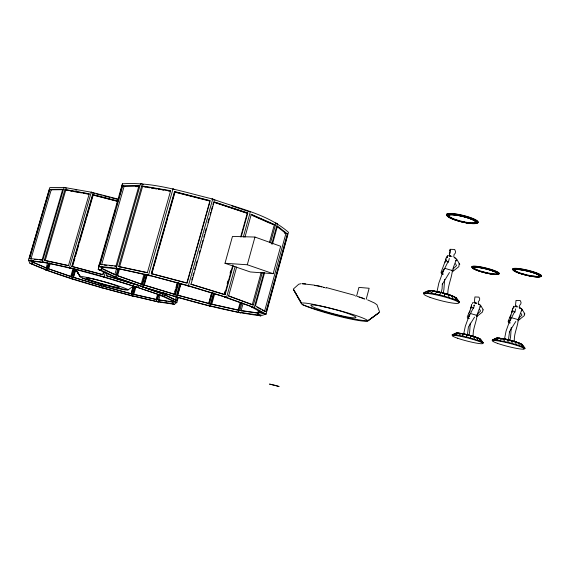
<?xml version="1.0" encoding="UTF-8"?>
<svg xmlns="http://www.w3.org/2000/svg" width="570" height="570" viewBox="0 0 570 570"><rect width="100%" height="100%" fill="white"/><g stroke="black" fill="none" stroke-linecap="round" stroke-linejoin="round"><path stroke-width="0.85" d="M513.812 307.857L513.819 306.225L513.677 307.472M482.021 341.793L483.039 343.226L483.296 342.855L482.484 342.214L480.645 341.352L470.507 338.053L470.599 335.538L467.343 334.69L466.374 336.977L458.665 335.317L452.224 334.768L452.06 335.16L452.951 335.815M512.352 311.07L512.43 309.09L513.428 307.878M445.89 261.103L445.975 258.908M471.369 307.166L471.44 305.271M515.793 321.473L509.252 332.046L509.573 331.412L508.44 339.813M459.299 302.684L459.52 302.107L458.494 301.224L456.292 300.105L444.429 296.115L444.621 293.329C437.817 292.068 430.015 288.263 423.631 292.909L423.546 293.522M446.987 257.676L447.108 256.243L447.122 257.647M511.24 327.458L510.578 336.991L509.723 340.846M470.293 323.105L469.637 332.025L468.804 335.716M444.678 279.321L443.866 289.845L443.097 293.265M450.086 251.242L450.2 249.974L449.687 253.956L449.281 253.621L449.944 252.36L449.338 255.873L452.017 256.393M447.308 257.07L447.443 255.681L447.45 257.041M472.608 303.71L472.73 302.52M163.811 292.46L163.334 294.149L113.729 276.721L98.261 269.496L98.71 266.311L122.436 183.811C153.259 181.659 183.134 191.919 212.717 199.03C238.338 208.641 267.394 213.743 288.477 232.304L266.026 314.084L260.725 315.844C219.927 310.507 180.412 298.331 141.161 286.404L176.109 296.785L179.714 283.96M99.066 265.891L99.273 264.444M514.354 341.416C513.741 333.87 517.667 327.009 518.265 319.791M473.178 336.257C472.658 328.74 476.627 321.972 477.111 314.733L477.382 315.737L477.888 312.581L480.417 305.869L480.218 306.895L480.767 306.154L480.168 306.902M447.863 295.011C447.365 286.553 451.568 278.815 452.352 270.714M428.113 291.32L428.191 290.828M101.809 268.178L102.059 266.746M508.575 321.423L508.739 320.483L508.49 321.138M456.064 260.782L456.762 259.927L456.121 260.761L456.349 259.578L453.399 267.302L452.801 270.942L451.419 270.209M120.79 191.064L121.795 186.141M121.46 188.585L122.436 183.811M441.194 292.773L442.099 288.627L442.356 283.903L442.299 284.288L449.481 272.488M467.478 334.476L468.397 327.002L474.546 317.134M512.793 308.057L511.603 312.531L512.779 310.458L508.141 321.295L508.526 322.549L509.922 323.126L510.314 322.741M515.651 308.833L514.895 312.118L512.843 310.964M471.718 304.273L470.67 308.242L471.647 306.567L467.236 316.963L467.607 318.167L468.946 318.723L469.295 318.352M446.239 257.654L444.999 262.207L446.118 260.241L444.828 262.286L441.045 272.339L441.472 273.728L443.018 274.362L443.41 273.906M356.685 295.794L358.936 287.401L369.146 288.263L366.189 299.307M449.31 258.445L448.383 262.022L446.111 260.746M504.35 339.784L506.089 331.006L510.72 318.11M277.319 226.767L285.919 233.536L264.544 311.363L265.969 311.712L287.351 233.857L277.462 226.041L272.496 244.067M266.525 311.298L268.399 304.48M268.869 302.77L287.373 235.382M242.977 303.888L241.074 310.75L246.19 311.484M261.174 272.446L252.261 304.772L228.37 295.944M269.382 242.67L274.305 224.801L250.971 214.534M251.89 304.701L253.372 304.978L262.293 272.617M270.501 242.82L275.431 224.936L251.292 214.306L244.929 237.234M143.327 184.502L140.605 183.49L116.358 268.199L119.123 269.111L101.424 267.202L98.71 266.311L116.358 268.199L148.542 275.111L188.399 285.67L226.554 297.419L254.248 307.601L251.32 306.888L263.176 313.386L266.026 314.084L254.248 307.601L263.939 272.417M271.74 244.095L277.419 223.497L275.224 223.02M264.694 272.396L255.467 305.869L265.969 311.712M258.459 310.337L257.754 312.909L239.885 310.358L241.994 302.72M240.896 302.756L238.303 312.132L258.303 315.046L260.725 315.844L257.847 315.018L258.552 312.46M259.129 311.256L258.659 312.951L260.996 312.132M258.303 315.046L259.008 312.481M273.151 273.693L280.682 246.29L254.961 237.056L232.474 236.415L224.993 263.269L250.33 271.954L273.151 273.693L247.287 264.758L224.993 263.269M224.331 293.799L225.043 291.22M227.188 283.504L227.907 280.932M230.052 273.215L230.764 270.643M224.609 294.654L232.873 264.915M240.668 236.878L247.28 213.087L213.65 201.937L212.931 204.502M224.088 294.654L225.129 294.661L233.166 265.734M241.203 236.814L247.822 212.995L214.156 201.83L191.064 284.152L225.129 294.661M174.199 189.511L173.009 188.891L148.542 275.111L188.841 286.09L188.399 285.67L187.437 285.684L226.554 297.419L235.054 266.81M243.319 237.056L250.401 211.548L248.905 211.377M236.678 266.967L228.663 295.844L253.372 304.978M247.287 264.758L254.961 237.056M240.227 302.299L238.096 310.016L211.007 303.981L214.106 292.866M211.791 292.296L208.691 303.411L177.277 295.046L180.391 283.981M209.105 302.72L211.719 293.329M178.724 282.756L174.869 296.436L210.394 306.133L208.877 305.52L212.432 292.788M210.052 305.812L213.6 293.073M214.619 294.035L211.762 304.287L238.837 310.322M172.283 300.012L171.798 301.73L157.612 299.678L159.059 294.576M174.734 291.79L175.446 289.246M175.93 287.544L177.12 283.297M178.239 297.376L176.807 302.463L174.413 304.316L171.848 303.589L172.567 301.017M177.534 283.29L174.42 294.341L143.918 285.057L146.347 276.493M158.218 294.469L156.301 301.266L172.176 303.596L172.895 301.053M174.014 294.341L174.826 294.348L177.94 283.276M176.379 296.664L175.425 300.055L164.894 295.018M180.84 283.311L177.491 295.217L208.862 303.575M181.039 283.497L177.698 295.388L177.277 295.046M175.011 299.955L176.65 300.362L177.605 296.97M177.177 300.782L178.139 297.355M187.088 283.162L209.945 201.78M188.399 285.67L212.717 199.03L211.712 199.243M191.784 279.884L192.503 277.312M192.981 275.595L193.7 273.03M194.662 269.603L195.382 267.031M195.866 265.321L197.07 261.039M199.229 253.329L199.949 250.757M200.911 247.33L201.63 244.765M202.115 243.048L202.835 240.476M203.796 237.056L204.516 234.484M205.001 232.774L206.197 228.485M207.879 222.492L209.083 218.21M210.045 214.783L210.765 212.211M211.249 210.501L212.446 206.219M463.545 334.69L465.298 326.282L469.559 314.583M151.271 273.529L174.527 191.548L209.988 200.604L186.86 282.955L151.271 273.529L151.812 273.978M152.055 273.123L153.501 268.014M153.986 266.311L158.09 251.826M158.574 250.123L164.374 229.674M164.858 227.971L167.758 217.747M168.236 216.044L174.762 193.045M157.569 294.291L156.13 299.385L133.059 294.156L135.24 286.503M160.156 294.932L158.716 300.034L162.892 300.639M118.011 199.094L91.286 192.197L64.04 187.402L49.775 187.594L28.5 260.269C75.012 266.204 119.971 281.288 164.181 296.471L161.673 295.844L174.356 301.858L176.807 302.463L164.181 296.471L165.143 293.073M165.87 293.251L165.393 294.968L176.65 300.362M131.506 293.963L131.05 293.65L133.223 286.005M131.52 292.959L133.451 286.168M172.176 303.596L174.413 304.316L158.496 301.972L131.214 295.531L133.872 286.19M49.775 262.67L47.538 270.358L29.932 263.24L32.547 263.981L31.186 261.031L28.5 260.269L29.932 263.24C62.892 277.797 97.997 286.703 132.689 296.087L132.233 295.78L134.891 286.446M135.974 286.796L133.8 294.434L156.002 299.471M91.293 192.71L92.988 193.009L91.286 192.197L69.405 267.736L104.581 277.341L104.004 276.956L103.341 276.992L137.456 287.337L138.182 287.33L138.667 285.62M143.832 274.84L141.182 284.166L117.513 275.773M140.876 284.109L142.108 284.337L145.001 274.156M141.909 286.389L145.3 274.462M141.161 286.404L143.006 286.753L146.397 274.826M147.181 274.882L144.296 285.05L174.826 294.348M450.421 255.403L450.029 256.543M102.842 266.846L102.351 268.555L116.095 275.046L117.805 269.068M103.662 271.185L102.686 274.583L71.791 266.354L92.582 194.527L117.399 200.932M103.462 273.08L102.978 274.776L72.112 266.56L92.882 194.812L117.669 201.203M101.054 283.945L100.569 285.634L101.154 285.62L101.638 283.931M101.346 283.938L100.862 285.627L73.252 277.319L75.468 269.653M104.004 276.956L105.471 271.84M103.284 284.409L102.315 287.793L101.731 287.8L101.211 287.48L102.18 284.095M103.861 286.567L103.348 286.247L103.833 284.551M107.117 273.087L106.383 275.638L136.9 284.907M104.089 284.715L103.605 286.404L131.278 293.807M116.095 275.046L114.784 274.726L116.494 268.748M118.653 266.454L141.716 185.856L170.651 190.708L147.395 272.595L118.653 266.454L119.9 266.959M143.006 286.753L113.729 276.721L116.344 277.362L118.767 268.876M119.572 268.826L117.62 275.652L142.108 284.337M98.71 266.311L101.745 267.18L101.211 270.337L98.261 269.496L103.491 251.235M103.897 249.895L105.685 243.611M106.105 242.221L106.903 239.371M107.873 235.98L109.091 231.741M109.533 230.294L110.801 225.813M111.25 224.323L112.504 219.878M112.967 218.36L114.214 213.942M114.684 212.396L115.432 209.71M116.394 206.426L117.627 202.079M118.111 200.462L118.845 197.847M119.828 194.498L121.054 190.238M100.22 264.359L122.799 185.82L139.016 185.578L115.988 265.99L100.22 264.359L101.581 264.808L124.139 186.312L139.522 186.098M101.182 269.296L101.916 266.739M101.702 268.634L102.194 266.924M436.955 291.983L438.815 283.155L444.009 268.876M74.905 258.231L72.433 266.76L71.791 266.354M75.397 256.521L78.852 244.573M79.351 242.87L86.262 218.98M86.761 217.27L93.181 195.09L92.582 194.527M72.96 268.848L70.744 276.514L47.923 268.698M73.737 268.99L71.514 276.664L48.692 268.841L50.188 263.718M75.083 269.446L72.376 278.815L70.83 278.516L71.364 278.488L74.072 269.126M72.981 277.326L73.516 277.305L75.739 269.639M30.987 258.944L51.222 189.81L63.113 189.689M32.241 263.81L33.245 260.397M33.488 260.362L32.989 262.072L32.39 260.732M32.547 263.981L33.295 261.423M69.405 267.736L71.157 268.413L42.344 261.78L64.04 187.402L66.519 188.292M44.31 260.248L64.944 189.482L89.269 193.793L68.478 265.542L44.31 260.248L45.493 260.704M47.581 262.948L46.106 268.014L33.245 262.471M45.728 267.921L47.239 268.299L48.714 263.226M47.054 269.232L48.3 264.95M471.668 307.052L473.627 308.149L474.404 305.014L473.699 305.513M29.106 258.63L49.305 189.646M29.754 258.545L50.003 189.375L62.729 189.24L42.123 259.856L29.754 258.545L31.4 259.072M441.871 272.553L442.719 271.014L442.078 272.859M456.363 298.545L456.527 298.082C449.787 293.821 441.472 292.524 433.692 291.213M468.362 316.849L468.946 315.951L468.405 316.514M516.114 306.981L516.449 305.94L516.933 306.161L515.401 306.311L516.028 300.411L520.275 300.582L521.044 302.392L520.809 303.903L519.662 305.299L519.576 307.415L521.956 309.154L524.835 313.992L524.3 313.187L524.343 315.63L519.804 319.2M493.022 340.924L492.216 340.262L492.516 339.863L496.335 339.977L507.784 342.235L508.682 339.834L512.095 340.718L512.116 343.361L519.769 345.712L525.084 348.32L523.174 348.762M474.953 303.247L475.287 302.25L475.772 302.463L474.326 302.606L474.91 296.949L478.95 297.113L479.719 298.844L479.491 300.297L478.365 301.637L478.244 303.653L480.588 305.335L483.346 309.973M448.383 262.022L448.212 261.373L442.505 272.873M464.286 334.305A9.989 1.026 14.4 0 0 462.811 334.027L465.149 334.191L457.126 332.873L452.851 334.79M423.631 292.909L430.813 293.123L439.648 294.897L440.859 292.367M511.048 315.082L509.872 317.419L510.25 317.618M468.975 313.251L470.107 311.013M442.334 272.189L443.089 271.056M480.496 339.649L480.047 338.829L478.593 338.145L472.594 336.129L473.114 336.557M504.308 339.171L506.267 339.3L497.731 337.903L496.613 337.982L492.216 340.262M521.543 310.793L522.156 310.016L521.607 310.785L521.807 309.717L519.213 316.721L518.7 320.012L518.401 318.965M503.517 341.252L505.319 339.065L508.896 339.898M517.916 320.86L519.826 319.186M476.741 316.564L482.569 311.947L482.854 309.873M462.334 336.043L464.158 333.956L467.628 334.768M452.366 271.769L458.864 266.653L459.178 263.475L459.762 264.359L456.57 259.001L453.82 256.985L453.984 254.69L455.302 253.173L455.565 251.491L454.661 249.446L450.001 249.304L450.015 251.021M435.003 293.871L437.197 291.569M452.844 269.111L456.527 265.634L455.487 263.711M477.368 314.056L480.56 311.078L479.662 309.417M518.586 318.252L521.935 315.146L521.001 313.415M522.013 344.95L522.327 344.651L520.324 343.425L514.076 341.323L519.163 343.354M172.461 301.744L173.508 300.889M171.848 303.589L174.178 301.715L176.807 302.463M499.605 340.482L502.234 338.459M458.665 335.317L461.265 333.386M128.008 289.923L133.637 285.948M430.813 293.123L433.891 290.985M441.251 292.553L439.32 292.396M496.335 339.977L499.648 338.06M455.637 334.846L458.864 333.015M427.386 292.702L431.176 290.657M493.919 339.763L497.731 337.903M453.435 334.654L457.126 332.873M424.935 292.631L429.231 290.6M452.224 334.768L456.157 332.966M492.516 339.863L496.613 337.982M257.847 315.018L263.062 313.236L266.026 314.084M250.401 211.548L249.318 211.734L231.769 205.905M246.739 213.18L247.822 212.995M437.674 292.04L438.394 291.933M127.951 289.61L127.894 289.617A30.238 2.145 15.9 0 1 84.282 278.659L82.237 277.953A21.275 1.496 15.9 0 1 92.575 278.773L94.228 279.186A26.12 1.831 15.9 0 1 100.007 280.654L101.688 281.088A21.304 1.503 15.9 0 1 127.929 289.596L128.058 289.788A26.306 1.86 15.9 0 1 111.585 286.959A26.306 1.86 15.9 0 1 83.348 278.388L82.429 278.039M475.522 303.326L476.705 303.183L473.599 302.613M301.124 283.682L298.758 284.202L293.358 289.033L301.551 303.233L293.7 289.959L301.366 303.646M450.136 255.916L448.412 255.723M435.815 291.477L433.079 291.313M462.89 333.749L459.798 333.478L461.237 333.699M135.746 186.668L139.166 186.625M176.109 296.785L174.869 296.436M537.474 276.771L538.294 276.806A14.863 2.344 13.5 0 0 536.862 273.208A14.863 2.344 13.5 0 0 517.225 268.591L516.327 268.527A14.863 2.344 13.5 0 0 514.168 270.757M305.648 283.881L302.257 283.725L314.576 285.164M459.648 333.343L461.009 333.457M519.206 307.921L521.165 308.591L519.854 308.142M104.21 265.079L106.847 265.356M109.476 265.627L112.112 265.905M114.741 266.176L116.494 266.361M34.528 259.314L37.185 259.599M39.836 259.884L42.494 260.169M275.916 223.319L277.419 223.497M275.431 224.936L271.577 223.96M444.892 268.363L452.594 270.636M514.767 306.325L518.002 306.924M247.893 311.726L258.11 313.194M164.559 300.875L167.067 301.238M168.741 301.48L171.242 301.844M503.859 338.829L500.595 338.544L502.918 338.901M511.618 317.732L518.5 319.734L517.496 319.392M470.564 313.543L477.197 315.466L476.199 315.139M170.665 191.028L142.628 186.312L119.593 266.838L147.452 272.788M144.41 186.917L146.162 187.216M147.908 187.509L149.661 187.808M151.413 188.1L153.166 188.392M154.919 188.691L156.665 188.984M158.417 189.276L160.17 189.575M161.923 189.867L163.675 190.159M168.05 190.9L169.803 191.192M75.126 189.86L76.829 190.159M89.255 194.042L65.814 189.888L45.194 260.59L68.493 265.691M66.676 190.287L68.414 190.594M70.146 190.9L71.884 191.214M73.623 191.52L77.962 192.29M79.693 192.596L81.432 192.902M83.17 193.216L88.371 194.135M226.554 297.419L224.338 297.013L254.248 307.601M138.182 287.33L136.373 286.988L164.181 296.471M162.122 293.921L163.334 294.149M284.494 233.223L287.351 233.857M208.877 305.52L240.69 312.916L238.303 312.132M506.445 339.613L507.955 339.962M131.214 295.531L158.496 301.972L156.301 301.266M465.262 334.49L466.695 334.818M326.111 287.529L354.761 295.338M98.261 269.496L100.94 270.144L116.344 277.362M47.538 270.358L45.272 269.795L72.376 278.815M210.188 200.918L174.762 191.869L151.542 273.757L186.24 282.941M209.518 201.011L175.004 192.19L174.527 191.548M439.648 294.897L444.429 296.115M94.463 193.43L91.286 192.197M96.18 193.871L101.346 195.204M103.07 195.645L109.953 197.419M111.67 197.868L116.836 199.201M94.036 195.311L97.449 196.187M99.159 196.629L112.817 200.156M114.527 200.597L117.94 201.481M509.48 340.333L514.674 341.772M507.784 342.235L512.116 343.361M467.407 334.989L473.699 336.435L474.44 339.193M466.374 336.977L470.507 338.053M103.348 286.247L131.05 293.65M101.211 287.48L132.233 295.78M444.344 293.621L446.766 294.334M71.364 278.488L102.315 287.793M73.516 277.305L101.154 285.62M106.056 275.652L133.993 284.145M190.58 284.166L223.761 294.398M28.5 260.269L30.972 261.06L44.852 262.592L42.344 261.78M157.612 299.678L159.08 300.148M239.885 310.358L241.473 310.878M213.985 202.321L245.898 212.902M212.546 199.521L215.054 200.355M449.488 294.968L447.001 294.127L450.82 295.502M478.551 304.359L479.798 304.786L478.75 304.223M145.849 288.128L162.429 293.978M50.003 189.375L51.628 189.953M122.799 185.82L124.809 186.561M302.606 304.715L303.561 305.157A35.782 3.456 15.1 0 0 339.52 316.478A35.782 3.456 15.1 0 0 367.586 321.053L378.858 312.83L367.928 320.882A28.977 2.786 15 0 0 336.158 309.759L333.742 309.147A35.461 3.391 15.1 0 0 325.413 307.088L322.99 306.51A28.885 2.772 15.1 0 0 302.435 304.608L304.793 305.513A41.218 4.018 15.1 0 0 367.757 320.882L379.634 312.125L376.984 304.772L374.412 302.969L367.643 299.891M475.565 337.355L476.862 337.839M474.717 336.82L476.413 337.461M116.358 268.199L150.38 275.866L148.542 275.111M211.007 303.981L212.524 304.594M33.594 262.414L47.239 268.299M252.261 215.467L269.966 223.255M511.953 340.917L513.848 341.772M470.863 335.78L472.658 336.592M64.944 189.482L66.099 190.017M64.04 187.402L65.194 187.943M102.55 268.954L114.784 274.726M519.099 343.254L516.263 342.043L517.19 342.599M141.716 185.856L143.533 186.775M454.44 257.704L455.637 258.331M257.02 307.187L260.782 309.275M262.286 310.108L263.789 310.949M477.553 337.996L478.059 338.402M522.327 344.651L525.084 348.32M456.527 298.082L459.52 302.107M480.695 339.342L483.296 342.855M173.009 188.891L173.494 189.539M521.757 344.13L524.364 347.664M455.715 297.376L458.494 301.224M480.047 338.829L482.484 342.214M457.831 300.618L458.814 301.993M520.324 343.425L522.555 346.781M75.746 269.553L80.277 276.55L75.603 269.254M511.774 340.931L511.561 340.589L515.323 341.658L516.213 344.551M453.969 296.486L456.292 300.105M478.593 338.145L480.645 341.352M75.575 269.282L80.163 276.642L76.323 270.237M212.717 199.03L213.102 199.657M75.903 269.56L80.185 276.771M518.13 342.577L519.769 345.712M476.427 337.326L477.902 340.319M451.419 295.467L453.057 298.815M514.895 312.118L514.717 311.519L509.537 321.836M473.627 308.149L473.471 307.586L468.533 317.483M448.227 294.391L449.01 297.454M497.175 274.327A14.172 2.166 13.9 0 0 494.097 270.665A14.172 2.166 13.9 0 0 475.865 266.418L475.038 266.361A14.172 2.166 13.9 0 0 475.587 269.496M494.005 274.134A14.172 2.166 13.9 0 1 492.017 273.871M489.83 273.493A14.172 2.166 13.9 0 1 488.69 273.272M487.521 273.03A14.172 2.166 13.9 0 1 486.338 272.766M485.148 272.481A14.172 2.166 13.9 0 1 483.966 272.182M482.79 271.869A14.172 2.166 13.9 0 1 481.636 271.548M477.382 270.187A14.172 2.166 13.9 0 1 476.456 269.838M497.218 274.142A14.172 2.173 13.9 0 0 494.14 270.479A14.172 2.173 13.9 0 0 475.914 266.233L475.088 266.176A14.172 2.173 13.9 0 0 474.846 268.983M492.409 270.636A12.105 1.853 13.9 0 1 493.798 273.842A12.105 1.853 13.9 0 1 476.071 269.382A12.105 1.853 13.9 0 1 479.705 267.444M480.631 267.594A12.105 1.853 13.9 0 1 482.583 267.957M483.595 268.164A12.105 1.853 13.9 0 1 484.621 268.392M486.695 268.897A12.105 1.853 13.9 0 1 487.713 269.168M490.649 270.038A12.105 1.853 13.9 0 1 491.554 270.337M462.961 334.134A7.36 0.755 14.4 0 1 464.343 334.348M467.835 335.096A7.36 0.755 14.4 0 1 469.082 335.416M469.701 335.588A7.36 0.755 14.4 0 1 471.483 336.101M456.784 333.137A12.12 1.247 14.4 0 1 470.485 335.58A12.12 1.247 14.4 0 1 479.869 339.478M460.019 333.407A12.12 1.247 14.4 0 1 473.385 336.557M474.069 336.77A12.12 1.247 14.4 0 1 475.373 337.198M475.971 337.404A12.12 1.247 14.4 0 1 478.03 338.174M479.406 338.829A12.12 1.247 14.4 0 1 480.026 339.314M459.577 333.621A9.989 1.026 14.4 0 1 460.938 333.735M465.07 334.476A9.989 1.026 14.4 0 1 466.716 334.846M467.557 335.046A9.989 1.026 14.4 0 1 469.26 335.481M472.516 336.407A9.989 1.026 14.4 0 1 474.646 337.098M534.56 276.478A14.863 2.344 13.5 0 1 532.323 276.144M531.14 275.937A14.863 2.344 13.5 0 1 529.929 275.702M523.737 274.234A14.863 2.344 13.5 0 1 522.533 273.899M519.163 272.838A14.863 2.344 13.5 0 1 517.19 272.125M515.508 271.42A14.863 2.344 13.5 0 1 514.788 271.085M540.289 276.536A14.863 2.344 13.5 0 0 535.458 272.474A14.863 2.344 13.5 0 0 517.275 268.392L516.377 268.335A14.863 2.344 13.5 0 0 513.691 270.251M534.61 276.286A14.863 2.344 13.5 0 1 533.513 276.137M515.558 271.227A14.863 2.344 13.5 0 1 514.838 270.892M535.408 273.308A12.697 2.002 13.5 0 1 536.676 276.372A12.697 2.002 13.5 0 1 520.268 272.98A12.697 2.002 13.5 0 1 515.985 269.304M518.607 269.346A12.697 2.002 13.5 0 1 521.272 269.667M523.274 269.995A12.697 2.002 13.5 0 1 524.329 270.201M525.398 270.422A12.697 2.002 13.5 0 1 526.481 270.657M533.705 272.688A12.697 2.002 13.5 0 1 534.589 273.002M503.83 339.221A7.716 0.819 14.2 0 1 505.319 339.449A10.474 1.112 14.2 0 0 503.787 339.121M509.024 340.24A7.716 0.819 14.2 0 1 510.335 340.575M510.984 340.746A7.716 0.819 14.2 0 1 512.238 341.102M497.268 338.16A12.711 1.347 14.2 0 1 500.147 338.238M500.895 338.338A12.711 1.347 14.2 0 1 508.718 339.919M509.523 340.119A12.711 1.347 14.2 0 1 519.755 343.318M521.108 343.988A12.711 1.347 14.2 0 1 521.657 344.487M497.232 338.295A12.711 1.347 14.2 0 1 498.294 338.217M500.866 338.473A12.711 1.347 14.2 0 1 508.682 340.055M509.495 340.254A12.711 1.347 14.2 0 1 519.719 343.454M521.073 344.123A12.711 1.347 14.2 0 1 521.621 344.622M506.196 339.592A10.474 1.112 14.2 0 1 508.155 340.034M509.487 340.361A10.474 1.112 14.2 0 1 513.997 341.615M514.774 341.858A10.474 1.112 14.2 0 1 516.192 342.335M359.057 297.134A7.225 0.805 14.9 0 1 359.656 297.305M360.24 297.483A7.225 0.805 14.9 0 1 361.344 297.832M361.857 298.01A7.225 0.805 14.9 0 1 362.791 298.345M363.197 298.509A7.225 0.805 14.9 0 1 364.166 298.951M355.495 296.008A7.225 0.805 14.9 0 1 356.079 296.144M357.283 296.436A7.225 0.805 14.9 0 1 358.509 296.756M359.114 296.927A7.225 0.805 14.9 0 1 364.622 298.986M314.861 285.599A7.203 0.805 15.1 0 1 317.105 285.855M317.611 285.948A7.203 0.805 15.1 0 1 319.87 286.446M320.475 286.596A7.203 0.805 15.1 0 1 321.694 286.917M323.482 287.437A7.203 0.805 15.1 0 1 324.052 287.615M314.918 285.392A7.203 0.805 15.1 0 1 322.955 287.052M323.539 287.223A7.203 0.805 15.1 0 1 324.658 287.579M325.669 287.928A7.203 0.805 15.1 0 1 326.126 288.099M470.036 223.127A16.323 3.05 13.8 0 0 474.269 223.447L475.124 223.44A16.323 3.05 13.8 0 0 472.523 218.588A16.323 3.05 13.8 0 0 450.977 213.679L450.043 213.665A16.323 3.05 13.8 0 0 449.31 217.298M467.543 222.763A16.323 3.05 13.8 0 1 466.232 222.528M464.892 222.272A16.323 3.05 13.8 0 1 463.531 221.979M458.109 220.597A16.323 3.05 13.8 0 1 456.805 220.205M451.077 218.132A16.323 3.05 13.8 0 1 450.15 217.712M476.598 223.091A16.323 3.05 13.8 0 0 471.49 217.947A16.323 3.05 13.8 0 0 451.034 213.465L450.101 213.451A16.323 3.05 13.8 0 0 446.524 214.904M475.943 223.176A16.323 3.05 13.8 0 1 475.18 223.226L474.326 223.233A16.323 3.05 13.8 0 1 472.359 223.148M449.367 217.085A16.323 3.05 13.8 0 1 447.443 215.916M447.022 215.553A16.323 3.05 13.8 0 1 446.716 215.218M473.399 219.878A13.944 2.601 13.8 0 1 471.461 222.884A13.944 2.601 13.8 0 1 453.805 218.852A13.944 2.601 13.8 0 1 450.428 214.626M453.456 214.626A13.944 2.601 13.8 0 1 456.456 214.954M458.693 215.325A13.944 2.601 13.8 0 1 459.862 215.546M461.045 215.795A13.944 2.601 13.8 0 1 462.234 216.073M463.431 216.365A13.944 2.601 13.8 0 1 464.614 216.678M469.074 218.054A13.944 2.601 13.8 0 1 470.079 218.424M471.02 218.787A13.944 2.601 13.8 0 1 472.687 219.521M428.918 291.028A13.972 1.796 14.4 0 1 443.795 293.215M444.5 293.4A13.972 1.796 14.4 0 1 455.793 297.903M434.283 291.327A13.972 1.796 14.4 0 1 440.888 292.638M444.457 293.55A13.972 1.796 14.4 0 1 447.058 294.298M447.878 294.555A13.972 1.796 14.4 0 1 454.974 297.383M439.007 292.396A11.514 1.475 14.4 0 1 440.439 292.709M325 306.988L323.318 306.617A23.334 2.252 15.1 0 0 317.789 308.897A23.334 2.252 15.1 0 0 353.892 317.832A23.334 2.252 15.1 0 0 335.858 309.724L334.013 309.218A23.334 2.252 15.1 0 0 325 306.988M275.168 385.341L269.496 384.087L279.115 386.51L275.168 385.341M93.943 279.115L92.839 278.858A17.157 1.211 15.9 0 0 93.594 281.117A17.157 1.211 15.9 0 0 118.738 287.515A17.157 1.211 15.9 0 0 101.531 281.067L100.192 280.704A17.157 1.211 15.9 0 0 93.943 279.115M477.532 270.565A13.452 2.052 13.9 0 0 498.337 274.142A13.452 2.052 13.9 0 0 480.211 267.579A13.452 2.052 13.9 0 0 477.532 270.565M477.76 270.608A13.053 1.995 13.9 0 0 497.938 274.07A13.053 1.995 13.9 0 0 480.353 267.708A13.053 1.995 13.9 0 0 477.76 270.608M478.088 270.615A12.483 1.902 13.9 0 0 497.389 273.928A12.483 1.902 13.9 0 0 480.56 267.836A12.483 1.902 13.9 0 0 478.088 270.615M457.518 338.217A15.689 1.575 14.4 0 0 482.434 343.66A15.689 1.575 14.4 0 0 462.605 336.756A15.689 1.575 14.4 0 0 457.518 338.217M519.284 273.222A14.108 2.216 13.5 0 0 540.574 276.464A14.108 2.216 13.5 0 0 520.773 269.631A14.108 2.216 13.5 0 0 519.284 273.222M519.498 273.258A13.687 2.152 13.5 0 0 540.161 276.4A13.687 2.152 13.5 0 0 520.937 269.767A13.687 2.152 13.5 0 0 519.498 273.258M519.826 273.251A13.096 2.059 13.5 0 0 539.576 276.258A13.096 2.059 13.5 0 0 521.194 269.916A13.096 2.059 13.5 0 0 519.826 273.251M497.617 343.404A16.459 1.703 14.2 0 0 524.044 349.139A16.459 1.703 14.2 0 0 503.802 341.993A16.459 1.703 14.2 0 0 497.617 343.404M453.3 219.372A15.497 2.893 13.8 0 0 477.118 222.913A15.497 2.893 13.8 0 0 455.979 214.89A15.497 2.893 13.8 0 0 453.3 219.372M453.556 219.4A15.041 2.8 13.8 0 0 476.663 222.834A15.041 2.8 13.8 0 0 456.143 215.047A15.041 2.8 13.8 0 0 453.556 219.4M453.941 219.357A14.385 2.679 13.8 0 0 476.036 222.635A14.385 2.679 13.8 0 0 456.406 215.189A14.385 2.679 13.8 0 0 453.941 219.357A14.385 2.679 13.8 0 0 476.028 222.671A14.385 2.679 13.8 0 0 456.399 215.225A14.385 2.679 13.8 0 0 453.934 219.393M430.036 297.362A18.09 2.273 14.4 0 0 458.594 303.183A18.09 2.273 14.4 0 0 435.366 294.711A18.09 2.273 14.4 0 0 430.036 297.362"/></g></svg>
